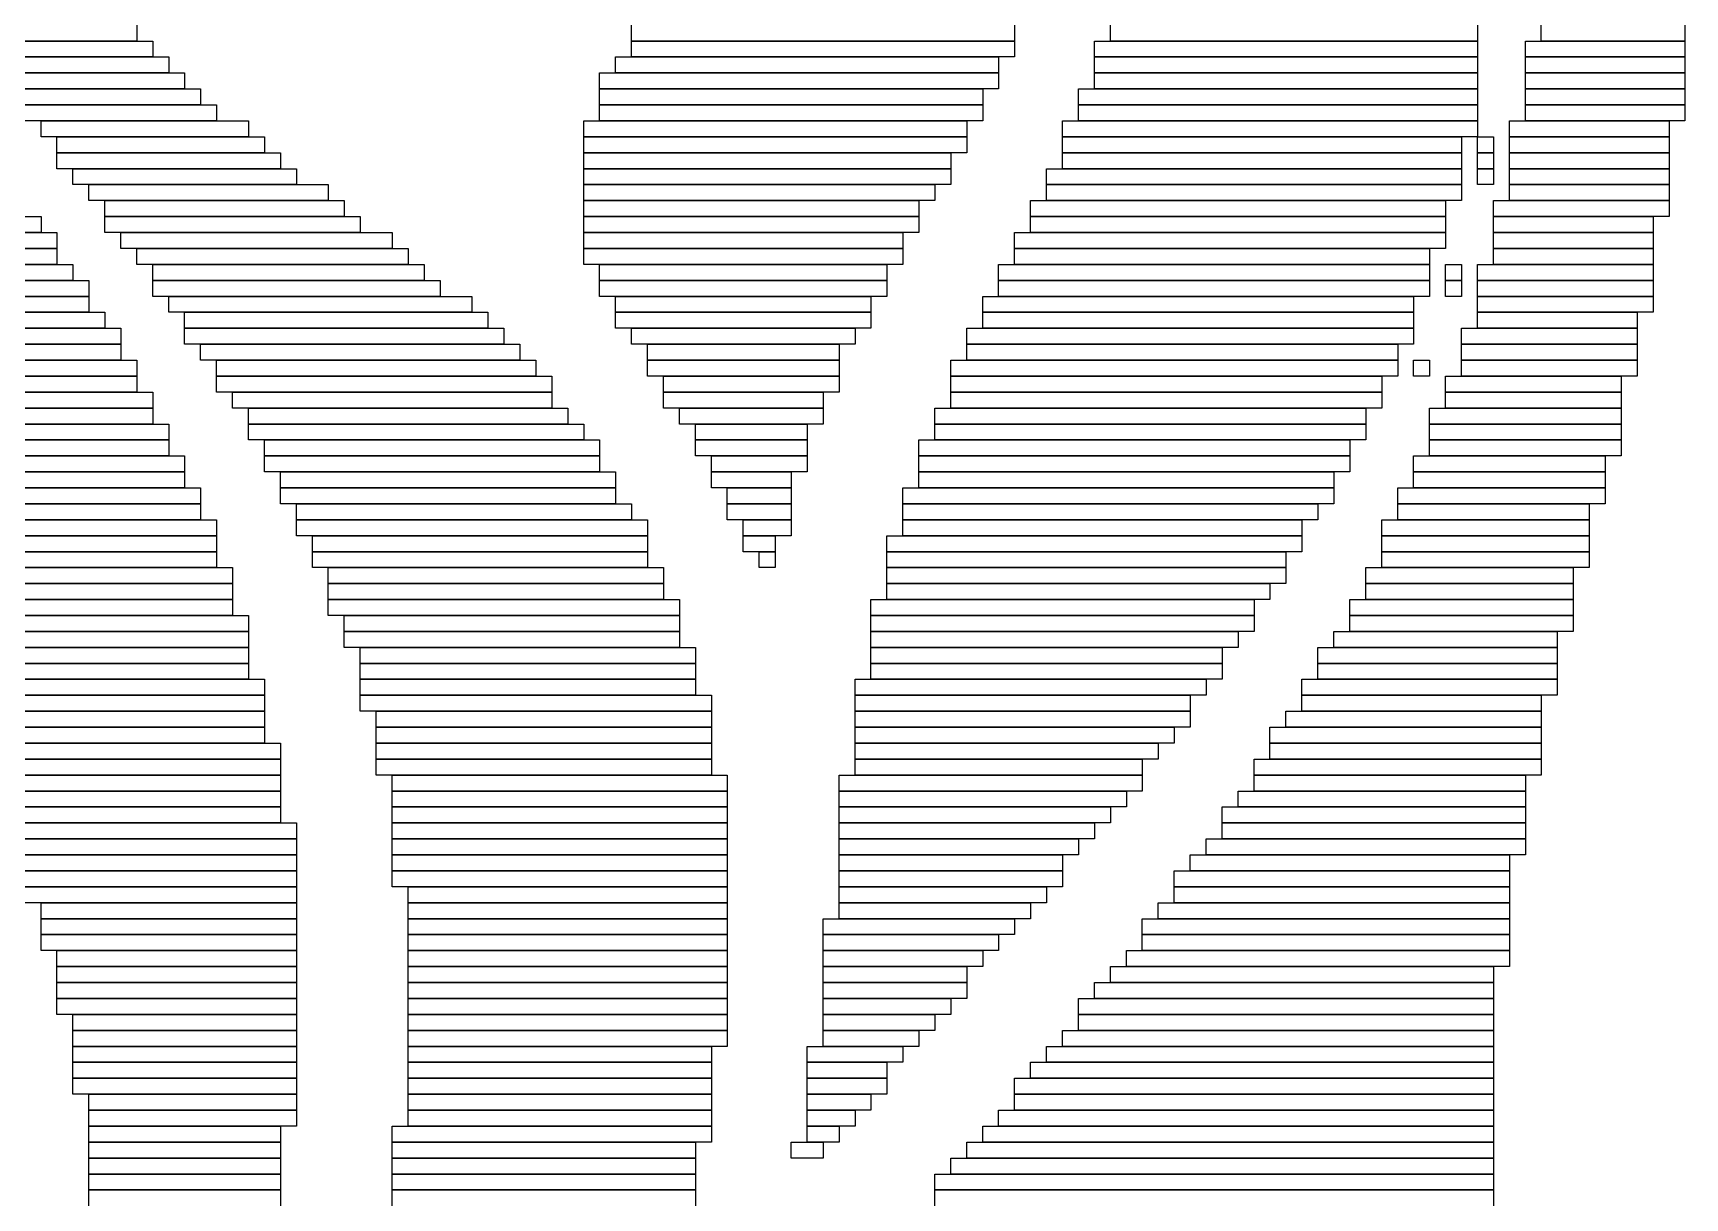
# Model space of a CAD drawing. Extents: x 48 to 975, y 50 to 982.
# Drawn here: x 490.5 to 594, y 362.5 to 435.5 of the extents above; entities that cross this region are included whole.
import ezdxf

# ---------------------------------------------------------------- set-up
doc = ezdxf.new("R2010")
doc.units = 0

msp = doc.modelspace()

# ---------------------------------------------------------------- linework, layer by layer
for p, q in [((497, 436), (497, 435)), ((528, 435), (528, 436)), ((552, 436), (552, 435)), ((558, 435), (558, 436)), ((581, 436), (581, 435)), ((585, 435), (585, 436)), ((594, 436), (594, 435)), ((497, 435), (486, 435)), ((487, 435), (498, 435)), ((498, 435), (498, 434)), ((552, 435), (528, 435)), ((528, 435), (552, 435)), ((528, 434), (528, 435)), ((552, 435), (552, 434)), ((557, 435), (581, 435)), ((557, 434), (557, 435)), ((581, 435), (558, 435)), ((581, 435), (581, 434)), ((584, 435), (594, 435)), ((584, 434), (584, 435)), ((594, 435), (585, 435)), ((594, 435), (594, 434)), ((498, 434), (487, 434)), ((487, 434), (499, 434)), ((499, 434), (499, 433)), ((527, 434), (551, 434)), ((527, 433), (527, 434)), ((552, 434), (528, 434)), ((551, 434), (551, 433)), ((581, 434), (557, 434)), ((557, 434), (581, 434)), ((557, 433), (557, 434)), ((581, 434), (581, 433)), ((594, 434), (584, 434)), ((584, 434), (594, 434)), ((584, 433), (584, 434)), ((594, 434), (594, 433)), ((499, 433), (487, 433)), ((488, 433), (500, 433)), ((500, 433), (500, 432)), ((526, 433), (551, 433)), ((526, 432), (526, 433)), ((551, 433), (527, 433)), ((551, 433), (551, 432)), ((581, 433), (557, 433)), ((557, 433), (581, 433)), ((557, 432), (557, 433)), ((581, 433), (581, 432)), ((594, 433), (584, 433)), ((584, 433), (594, 433)), ((584, 432), (584, 433)), ((594, 433), (594, 432)), ((500, 432), (488, 432)), ((489, 432), (501, 432)), ((501, 432), (501, 431)), ((551, 432), (526, 432)), ((526, 432), (550, 432)), ((526, 431), (526, 432)), ((550, 432), (550, 431)), ((556, 432), (581, 432)), ((556, 431), (556, 432)), ((581, 432), (557, 432)), ((581, 432), (581, 431)), ((594, 432), (584, 432)), ((584, 432), (594, 432)), ((584, 431), (584, 432)), ((594, 432), (594, 431)), ((501, 431), (489, 431)), ((490, 431), (502, 431)), ((502, 431), (502, 430)), ((550, 431), (526, 431)), ((526, 431), (550, 431)), ((526, 430), (526, 431)), ((550, 431), (550, 430)), ((581, 431), (556, 431)), ((556, 431), (581, 431)), ((556, 430), (556, 431)), ((581, 431), (581, 430)), ((594, 431), (584, 431)), ((584, 431), (594, 431)), ((584, 430), (584, 431)), ((594, 431), (594, 430)), ((502, 430), (490, 430)), ((491, 430), (504, 430)), ((491, 429), (491, 430)), ((504, 430), (504, 429)), ((525, 430), (549, 430)), ((525, 429), (525, 430)), ((550, 430), (526, 430)), ((549, 430), (549, 429)), ((555, 430), (581, 430)), ((555, 429), (555, 430)), ((581, 430), (556, 430)), ((581, 430), (581, 429)), ((583, 430), (593, 430)), ((583, 429), (583, 430)), ((594, 430), (584, 430)), ((593, 430), (593, 429)), ((504, 429), (491, 429)), ((492, 429), (505, 429)), ((492, 428), (492, 429)), ((505, 429), (505, 428)), ((549, 429), (525, 429)), ((525, 429), (549, 429)), ((525, 428), (525, 429)), ((549, 429), (549, 428)), ((581, 429), (555, 429)), ((555, 429), (580, 429)), ((555, 428), (555, 429)), ((580, 429), (580, 428)), ((581, 429), (582, 429)), ((581, 428), (581, 429)), ((582, 429), (582, 428)), ((593, 429), (583, 429)), ((583, 429), (593, 429)), ((583, 428), (583, 429)), ((593, 429), (593, 428)), ((505, 428), (492, 428)), ((492, 428), (506, 428)), ((492, 427), (492, 428)), ((506, 428), (506, 427)), ((549, 428), (525, 428)), ((525, 428), (548, 428)), ((525, 427), (525, 428)), ((548, 428), (548, 427)), ((580, 428), (555, 428)), ((555, 428), (580, 428)), ((555, 427), (555, 428)), ((580, 428), (580, 427)), ((582, 428), (581, 428)), ((581, 428), (582, 428)), ((581, 427), (581, 428)), ((582, 428), (582, 427)), ((593, 428), (583, 428)), ((583, 428), (593, 428)), ((583, 427), (583, 428)), ((593, 428), (593, 427)), ((506, 427), (492, 427)), ((493, 427), (507, 427)), ((493, 426), (493, 427)), ((507, 427), (507, 426)), ((548, 427), (525, 427)), ((525, 427), (548, 427)), ((525, 426), (525, 427)), ((548, 427), (548, 426)), ((554, 427), (580, 427)), ((554, 426), (554, 427)), ((580, 427), (555, 427)), ((580, 427), (580, 426)), ((582, 427), (581, 427)), ((581, 427), (582, 427)), ((581, 426), (581, 427)), ((582, 427), (582, 426)), ((593, 427), (583, 427)), ((583, 427), (593, 427)), ((583, 426), (583, 427)), ((593, 427), (593, 426)), ((507, 426), (493, 426)), ((494, 426), (509, 426)), ((494, 425), (494, 426)), ((509, 426), (509, 425)), ((548, 426), (525, 426)), ((525, 426), (547, 426)), ((525, 425), (525, 426)), ((547, 426), (547, 425)), ((580, 426), (554, 426)), ((554, 426), (580, 426)), ((554, 425), (554, 426)), ((580, 426), (580, 425)), ((582, 426), (581, 426)), ((593, 426), (583, 426)), ((583, 426), (593, 426)), ((583, 425), (583, 426)), ((593, 426), (593, 425)), ((509, 425), (494, 425)), ((495, 425), (510, 425)), ((495, 424), (495, 425)), ((510, 425), (510, 424)), ((547, 425), (525, 425)), ((525, 425), (546, 425)), ((525, 424), (525, 425)), ((546, 425), (546, 424)), ((553, 425), (579, 425)), ((553, 424), (553, 425)), ((580, 425), (554, 425)), ((579, 425), (579, 424)), ((582, 425), (593, 425)), ((582, 424), (582, 425)), ((593, 425), (583, 425)), ((593, 425), (593, 424)), ((461, 424), (491, 424)), ((491, 424), (491, 423)), ((510, 424), (495, 424)), ((495, 424), (511, 424)), ((495, 423), (495, 424)), ((511, 424), (511, 423)), ((546, 424), (525, 424)), ((525, 424), (546, 424)), ((525, 423), (525, 424)), ((546, 424), (546, 423)), ((579, 424), (553, 424)), ((553, 424), (579, 424)), ((553, 423), (553, 424)), ((579, 424), (579, 423)), ((593, 424), (582, 424)), ((582, 424), (592, 424)), ((582, 423), (582, 424)), ((592, 424), (592, 423)), ((491, 423), (461, 423)), ((462, 423), (492, 423)), ((492, 423), (492, 422)), ((511, 423), (495, 423)), ((496, 423), (513, 423)), ((496, 422), (496, 423)), ((513, 423), (513, 422)), ((546, 423), (525, 423)), ((525, 423), (545, 423)), ((525, 422), (525, 423)), ((545, 423), (545, 422)), ((552, 423), (579, 423)), ((552, 422), (552, 423)), ((579, 423), (553, 423)), ((579, 423), (579, 422)), ((592, 423), (582, 423)), ((582, 423), (592, 423)), ((582, 422), (582, 423)), ((592, 423), (592, 422)), ((492, 422), (462, 422)), ((462, 422), (492, 422)), ((492, 422), (492, 421)), ((513, 422), (496, 422)), ((497, 422), (514, 422)), ((497, 421), (497, 422)), ((514, 422), (514, 421)), ((545, 422), (525, 422)), ((525, 422), (545, 422)), ((525, 421), (525, 422)), ((545, 422), (545, 421)), ((579, 422), (552, 422)), ((552, 422), (578, 422)), ((552, 421), (552, 422)), ((578, 422), (578, 421)), ((592, 422), (582, 422)), ((582, 422), (592, 422)), ((582, 421), (582, 422)), ((592, 422), (592, 421)), ((492, 421), (462, 421)), ((463, 421), (493, 421)), ((493, 421), (493, 420)), ((514, 421), (497, 421)), ((498, 421), (515, 421)), ((498, 420), (498, 421)), ((515, 421), (515, 420)), ((545, 421), (525, 421)), ((526, 421), (544, 421)), ((526, 420), (526, 421)), ((544, 421), (544, 420)), ((551, 421), (578, 421)), ((551, 420), (551, 421)), ((578, 421), (552, 421)), ((578, 421), (578, 420)), ((579, 421), (580, 421)), ((579, 420), (579, 421)), ((580, 421), (580, 420)), ((581, 421), (592, 421)), ((581, 420), (581, 421)), ((592, 421), (582, 421)), ((592, 421), (592, 420)), ((493, 420), (463, 420)), ((463, 420), (494, 420)), ((494, 420), (494, 419)), ((515, 420), (498, 420)), ((498, 420), (516, 420)), ((498, 419), (498, 420)), ((516, 420), (516, 419)), ((544, 420), (526, 420)), ((526, 420), (544, 420)), ((526, 419), (526, 420)), ((544, 420), (544, 419)), ((578, 420), (551, 420)), ((551, 420), (578, 420)), ((551, 419), (551, 420)), ((578, 420), (578, 419)), ((580, 420), (579, 420)), ((579, 420), (580, 420)), ((579, 419), (579, 420)), ((580, 420), (580, 419)), ((592, 420), (581, 420)), ((581, 420), (592, 420)), ((581, 419), (581, 420)), ((592, 420), (592, 419)), ((494, 419), (463, 419)), ((464, 419), (494, 419)), ((494, 419), (494, 418)), ((516, 419), (498, 419)), ((499, 419), (518, 419)), ((499, 418), (499, 419)), ((518, 419), (518, 418)), ((544, 419), (526, 419)), ((527, 419), (543, 419)), ((527, 418), (527, 419)), ((543, 419), (543, 418)), ((550, 419), (577, 419)), ((550, 418), (550, 419)), ((578, 419), (551, 419)), ((577, 419), (577, 418)), ((580, 419), (579, 419)), ((592, 419), (581, 419)), ((581, 419), (592, 419)), ((581, 418), (581, 419)), ((592, 419), (592, 418)), ((494, 418), (464, 418)), ((465, 418), (495, 418)), ((495, 418), (495, 417)), ((518, 418), (499, 418)), ((500, 418), (519, 418)), ((500, 417), (500, 418)), ((519, 418), (519, 417)), ((543, 418), (527, 418)), ((527, 418), (543, 418)), ((527, 417), (527, 418)), ((543, 418), (543, 417)), ((577, 418), (550, 418)), ((550, 418), (577, 418)), ((550, 417), (550, 418)), ((577, 418), (577, 417)), ((592, 418), (581, 418)), ((581, 418), (591, 418)), ((581, 417), (581, 418)), ((591, 418), (591, 417)), ((495, 417), (465, 417)), ((466, 417), (496, 417)), ((496, 417), (496, 416)), ((519, 417), (500, 417)), ((500, 417), (520, 417)), ((500, 416), (500, 417)), ((520, 417), (520, 416)), ((543, 417), (527, 417)), ((528, 417), (542, 417)), ((528, 416), (528, 417)), ((542, 417), (542, 416)), ((549, 417), (577, 417)), ((549, 416), (549, 417)), ((577, 417), (550, 417)), ((577, 417), (577, 416)), ((580, 417), (591, 417)), ((580, 416), (580, 417)), ((591, 417), (581, 417)), ((591, 417), (591, 416)), ((496, 416), (466, 416)), ((466, 416), (496, 416)), ((496, 416), (496, 415)), ((520, 416), (500, 416)), ((501, 416), (521, 416)), ((501, 415), (501, 416)), ((521, 416), (521, 415)), ((542, 416), (528, 416)), ((529, 416), (541, 416)), ((529, 415), (529, 416)), ((541, 416), (541, 415)), ((577, 416), (549, 416)), ((549, 416), (576, 416)), ((549, 415), (549, 416)), ((576, 416), (576, 415)), ((591, 416), (580, 416)), ((580, 416), (591, 416)), ((580, 415), (580, 416)), ((591, 416), (591, 415)), ((496, 415), (466, 415)), ((467, 415), (497, 415)), ((497, 414), (467, 414)), ((468, 414), (497, 414)), ((497, 415), (497, 414)), ((497, 414), (497, 413)), ((521, 415), (501, 415)), ((502, 415), (522, 415)), ((502, 414), (502, 415)), ((522, 414), (502, 414)), ((502, 414), (523, 414)), ((502, 413), (502, 414)), ((522, 415), (522, 414)), ((523, 414), (523, 413)), ((541, 415), (529, 415)), ((529, 415), (541, 415)), ((529, 414), (529, 415)), ((541, 414), (529, 414)), ((530, 414), (541, 414)), ((530, 413), (530, 414)), ((541, 415), (541, 414)), ((541, 414), (541, 413)), ((548, 415), (576, 415)), ((548, 414), (548, 415)), ((576, 414), (548, 414)), ((548, 414), (575, 414)), ((548, 413), (548, 414)), ((576, 415), (549, 415)), ((575, 414), (575, 413)), ((576, 415), (576, 414)), ((577, 415), (578, 415)), ((577, 414), (577, 415)), ((578, 414), (577, 414)), ((578, 415), (578, 414)), ((579, 414), (590, 414)), ((579, 413), (579, 414)), ((591, 415), (580, 415)), ((580, 415), (591, 415)), ((580, 414), (580, 415)), ((591, 414), (580, 414)), ((590, 414), (590, 413)), ((591, 415), (591, 414)), ((497, 413), (468, 413)), ((468, 413), (498, 413)), ((498, 413), (498, 412)), ((523, 413), (502, 413)), ((503, 413), (523, 413)), ((503, 412), (503, 413)), ((523, 413), (523, 412)), ((541, 413), (530, 413)), ((530, 413), (540, 413)), ((530, 412), (530, 413)), ((540, 413), (540, 412)), ((575, 413), (548, 413)), ((548, 413), (575, 413)), ((548, 412), (548, 413)), ((575, 413), (575, 412)), ((590, 413), (579, 413)), ((579, 413), (590, 413)), ((579, 412), (579, 413)), ((590, 413), (590, 412)), ((498, 412), (468, 412)), ((469, 412), (498, 412)), ((498, 412), (498, 411)), ((523, 412), (503, 412)), ((504, 412), (524, 412)), ((504, 411), (504, 412)), ((524, 412), (524, 411)), ((540, 412), (530, 412)), ((531, 412), (540, 412)), ((531, 411), (531, 412)), ((540, 412), (540, 411)), ((547, 412), (574, 412)), ((547, 411), (547, 412)), ((575, 412), (548, 412)), ((574, 412), (574, 411)), ((578, 412), (590, 412)), ((578, 411), (578, 412)), ((590, 412), (579, 412)), ((590, 412), (590, 411)), ((498, 411), (469, 411)), ((470, 411), (499, 411)), ((499, 411), (499, 410)), ((524, 411), (504, 411)), ((504, 411), (525, 411)), ((504, 410), (504, 411)), ((525, 411), (525, 410)), ((540, 411), (531, 411)), ((532, 411), (539, 411)), ((532, 410), (532, 411)), ((539, 411), (539, 410)), ((574, 411), (547, 411)), ((547, 411), (574, 411)), ((547, 410), (547, 411)), ((574, 411), (574, 410)), ((590, 411), (578, 411)), ((578, 411), (590, 411)), ((578, 410), (578, 411)), ((590, 411), (590, 410)), ((499, 410), (470, 410)), ((471, 410), (499, 410)), ((499, 410), (499, 409)), ((525, 410), (504, 410)), ((505, 410), (526, 410)), ((505, 409), (505, 410)), ((526, 410), (526, 409)), ((539, 410), (532, 410)), ((532, 410), (539, 410)), ((532, 409), (532, 410)), ((539, 410), (539, 409)), ((546, 410), (573, 410)), ((546, 409), (546, 410)), ((574, 410), (547, 410)), ((573, 410), (573, 409)), ((590, 410), (578, 410)), ((578, 410), (590, 410)), ((578, 409), (578, 410)), ((590, 410), (590, 409)), ((499, 409), (471, 409)), ((471, 409), (500, 409)), ((500, 409), (500, 408)), ((526, 409), (505, 409)), ((505, 409), (526, 409)), ((505, 408), (505, 409)), ((526, 409), (526, 408)), ((539, 409), (532, 409)), ((533, 409), (539, 409)), ((533, 408), (533, 409)), ((539, 409), (539, 408)), ((573, 409), (546, 409)), ((546, 409), (573, 409)), ((546, 408), (546, 409)), ((573, 409), (573, 408)), ((577, 409), (589, 409)), ((577, 408), (577, 409)), ((590, 409), (578, 409)), ((589, 409), (589, 408)), ((500, 408), (471, 408)), ((472, 408), (500, 408)), ((500, 408), (500, 407)), ((526, 408), (505, 408)), ((506, 408), (527, 408)), ((506, 407), (506, 408)), ((527, 408), (527, 407)), ((539, 408), (533, 408)), ((533, 408), (538, 408)), ((533, 407), (533, 408)), ((538, 408), (538, 407)), ((573, 408), (546, 408)), ((546, 408), (572, 408)), ((546, 407), (546, 408)), ((572, 408), (572, 407)), ((589, 408), (577, 408)), ((577, 408), (589, 408)), ((577, 407), (577, 408)), ((589, 408), (589, 407)), ((500, 407), (472, 407)), ((473, 407), (501, 407)), ((501, 407), (501, 406)), ((527, 407), (506, 407)), ((506, 407), (527, 407)), ((506, 406), (506, 407)), ((527, 407), (527, 406)), ((538, 407), (533, 407)), ((534, 407), (538, 407)), ((534, 406), (534, 407)), ((538, 407), (538, 406)), ((545, 407), (572, 407)), ((545, 406), (545, 407)), ((572, 407), (546, 407)), ((572, 407), (572, 406)), ((576, 407), (589, 407)), ((576, 406), (576, 407)), ((589, 407), (577, 407)), ((589, 407), (589, 406)), ((501, 406), (473, 406)), ((474, 406), (501, 406)), ((501, 406), (501, 405)), ((527, 406), (506, 406)), ((507, 406), (528, 406)), ((507, 405), (507, 406)), ((528, 406), (528, 405)), ((538, 406), (534, 406)), ((534, 406), (538, 406)), ((534, 405), (534, 406)), ((538, 406), (538, 405)), ((572, 406), (545, 406)), ((545, 406), (571, 406)), ((545, 405), (545, 406)), ((571, 406), (571, 405)), ((589, 406), (576, 406)), ((576, 406), (588, 406)), ((576, 405), (576, 406)), ((588, 406), (588, 405)), ((501, 405), (474, 405)), ((475, 405), (502, 405)), ((502, 405), (502, 404)), ((528, 405), (507, 405)), ((507, 405), (529, 405)), ((507, 404), (507, 405)), ((529, 405), (529, 404)), ((538, 405), (534, 405)), ((535, 405), (538, 405)), ((535, 404), (535, 405)), ((538, 405), (538, 404)), ((571, 405), (545, 405)), ((545, 405), (570, 405)), ((545, 404), (545, 405)), ((570, 405), (570, 404)), ((575, 405), (588, 405)), ((575, 404), (575, 405)), ((588, 405), (576, 405)), ((588, 405), (588, 404)), ((502, 404), (475, 404)), ((475, 404), (502, 404)), ((502, 404), (502, 403)), ((529, 404), (507, 404)), ((508, 404), (529, 404)), ((508, 403), (508, 404)), ((529, 404), (529, 403)), ((538, 404), (535, 404)), ((535, 404), (537, 404)), ((535, 403), (535, 404)), ((537, 404), (537, 403)), ((544, 404), (570, 404)), ((544, 403), (544, 404)), ((570, 404), (545, 404)), ((570, 404), (570, 403)), ((588, 404), (575, 404)), ((575, 404), (588, 404)), ((575, 403), (575, 404)), ((588, 404), (588, 403)), ((502, 403), (475, 403)), ((476, 403), (502, 403)), ((502, 403), (502, 402)), ((529, 403), (508, 403)), ((508, 403), (529, 403)), ((508, 402), (508, 403)), ((529, 403), (529, 402)), ((537, 403), (535, 403)), ((536, 403), (537, 403)), ((536, 402), (536, 403)), ((537, 403), (537, 402)), ((570, 403), (544, 403)), ((544, 403), (569, 403)), ((544, 402), (544, 403)), ((569, 403), (569, 402)), ((588, 403), (575, 403)), ((575, 403), (588, 403)), ((575, 402), (575, 403)), ((588, 403), (588, 402)), ((502, 402), (476, 402)), ((477, 402), (503, 402)), ((503, 402), (503, 401)), ((529, 402), (508, 402)), ((509, 402), (530, 402)), ((509, 401), (509, 402)), ((530, 402), (530, 401)), ((537, 402), (536, 402)), ((569, 402), (544, 402)), ((544, 402), (569, 402)), ((544, 401), (544, 402)), ((569, 402), (569, 401)), ((574, 402), (587, 402)), ((574, 401), (574, 402)), ((588, 402), (575, 402)), ((587, 402), (587, 401)), ((503, 401), (477, 401)), ((478, 401), (503, 401)), ((503, 401), (503, 400)), ((530, 401), (509, 401)), ((509, 401), (530, 401)), ((509, 400), (509, 401)), ((530, 401), (530, 400)), ((569, 401), (544, 401)), ((544, 401), (568, 401)), ((544, 400), (544, 401)), ((568, 401), (568, 400)), ((587, 401), (574, 401)), ((574, 401), (587, 401)), ((574, 400), (574, 401)), ((587, 401), (587, 400)), ((503, 400), (478, 400)), ((479, 400), (503, 400)), ((503, 400), (503, 399)), ((530, 400), (509, 400)), ((509, 400), (531, 400)), ((509, 399), (509, 400)), ((531, 400), (531, 399)), ((543, 400), (567, 400)), ((543, 399), (543, 400)), ((568, 400), (544, 400)), ((567, 400), (567, 399)), ((573, 400), (587, 400)), ((573, 399), (573, 400)), ((587, 400), (574, 400)), ((587, 400), (587, 399)), ((503, 399), (479, 399)), ((479, 399), (504, 399)), ((504, 399), (504, 398)), ((531, 399), (509, 399)), ((510, 399), (531, 399)), ((510, 398), (510, 399)), ((531, 399), (531, 398)), ((567, 399), (543, 399)), ((543, 399), (567, 399)), ((543, 398), (543, 399)), ((567, 399), (567, 398)), ((587, 399), (573, 399)), ((573, 399), (587, 399)), ((573, 398), (573, 399)), ((587, 399), (587, 398)), ((504, 398), (479, 398)), ((480, 398), (504, 398)), ((504, 398), (504, 397)), ((531, 398), (510, 398)), ((510, 398), (531, 398)), ((510, 397), (510, 398)), ((531, 398), (531, 397)), ((567, 398), (543, 398)), ((543, 398), (566, 398)), ((543, 397), (543, 398)), ((566, 398), (566, 397)), ((572, 398), (586, 398)), ((572, 397), (572, 398)), ((587, 398), (573, 398)), ((586, 398), (586, 397)), ((504, 397), (480, 397)), ((481, 397), (504, 397)), ((504, 397), (504, 396)), ((531, 397), (510, 397)), ((511, 397), (532, 397)), ((511, 396), (511, 397)), ((532, 397), (532, 396)), ((566, 397), (543, 397)), ((543, 397), (565, 397)), ((543, 396), (543, 397)), ((565, 397), (565, 396)), ((571, 397), (586, 397)), ((571, 396), (571, 397)), ((586, 397), (572, 397)), ((586, 397), (586, 396)), ((504, 396), (481, 396)), ((482, 396), (504, 396)), ((504, 396), (504, 395)), ((532, 396), (511, 396)), ((511, 396), (532, 396)), ((511, 395), (511, 396)), ((532, 396), (532, 395)), ((565, 396), (543, 396)), ((543, 396), (565, 396)), ((543, 395), (543, 396)), ((565, 396), (565, 395)), ((586, 396), (571, 396)), ((571, 396), (586, 396)), ((571, 395), (571, 396)), ((586, 396), (586, 395)), ((504, 395), (482, 395)), ((482, 395), (505, 395)), ((505, 395), (505, 394)), ((532, 395), (511, 395)), ((511, 395), (532, 395)), ((511, 394), (511, 395)), ((532, 395), (532, 394)), ((542, 395), (564, 395)), ((542, 394), (542, 395)), ((565, 395), (543, 395)), ((564, 395), (564, 394)), ((570, 395), (586, 395)), ((570, 394), (570, 395)), ((586, 395), (571, 395)), ((586, 395), (586, 394)), ((505, 394), (482, 394)), ((483, 394), (505, 394)), ((505, 394), (505, 393)), ((532, 394), (511, 394)), ((511, 394), (533, 394)), ((511, 393), (511, 394)), ((533, 394), (533, 393)), ((564, 394), (542, 394)), ((542, 394), (563, 394)), ((542, 393), (542, 394)), ((563, 394), (563, 393)), ((586, 394), (570, 394)), ((570, 394), (585, 394)), ((570, 393), (570, 394)), ((585, 394), (585, 393)), ((505, 393), (483, 393)), ((484, 393), (505, 393)), ((505, 393), (505, 392)), ((533, 393), (511, 393)), ((512, 393), (533, 393)), ((512, 392), (512, 393)), ((533, 393), (533, 392)), ((563, 393), (542, 393)), ((542, 393), (563, 393)), ((542, 392), (542, 393)), ((563, 393), (563, 392)), ((569, 393), (585, 393)), ((569, 392), (569, 393)), ((585, 393), (570, 393)), ((585, 393), (585, 392)), ((505, 392), (484, 392)), ((485, 392), (505, 392)), ((505, 392), (505, 391)), ((533, 392), (512, 392)), ((512, 392), (533, 392)), ((512, 391), (512, 392)), ((533, 392), (533, 391)), ((563, 392), (542, 392)), ((542, 392), (562, 392)), ((542, 391), (542, 392)), ((562, 392), (562, 391)), ((568, 392), (585, 392)), ((568, 391), (568, 392)), ((585, 392), (569, 392)), ((585, 392), (585, 391)), ((505, 391), (485, 391)), ((485, 391), (506, 391)), ((506, 391), (506, 390)), ((533, 391), (512, 391)), ((512, 391), (533, 391)), ((512, 390), (512, 391)), ((533, 391), (533, 390)), ((562, 391), (542, 391)), ((542, 391), (561, 391)), ((542, 390), (542, 391)), ((561, 391), (561, 390)), ((585, 391), (568, 391)), ((568, 391), (585, 391)), ((568, 390), (568, 391)), ((585, 391), (585, 390)), ((506, 390), (485, 390)), ((486, 390), (506, 390)), ((506, 390), (506, 389)), ((533, 390), (512, 390)), ((512, 390), (533, 390)), ((512, 389), (512, 390)), ((533, 390), (533, 389)), ((561, 390), (542, 390)), ((542, 390), (560, 390)), ((542, 389), (542, 390)), ((560, 390), (560, 389)), ((567, 390), (585, 390)), ((567, 389), (567, 390)), ((585, 390), (568, 390)), ((585, 390), (585, 389)), ((506, 389), (486, 389)), ((486, 389), (506, 389)), ((506, 389), (506, 388)), ((533, 389), (512, 389)), ((513, 389), (534, 389)), ((513, 388), (513, 389)), ((534, 389), (534, 388)), ((541, 389), (560, 389)), ((541, 388), (541, 389)), ((560, 389), (542, 389)), ((560, 389), (560, 388)), ((585, 389), (567, 389)), ((567, 389), (584, 389)), ((567, 388), (567, 389)), ((584, 389), (584, 388)), ((506, 388), (486, 388)), ((487, 388), (506, 388)), ((506, 388), (506, 387)), ((534, 388), (513, 388)), ((513, 388), (534, 388)), ((513, 387), (513, 388)), ((534, 388), (534, 387)), ((560, 388), (541, 388)), ((541, 388), (559, 388)), ((541, 387), (541, 388)), ((559, 388), (559, 387)), ((566, 388), (584, 388)), ((566, 387), (566, 388)), ((584, 388), (567, 388)), ((584, 388), (584, 387)), ((506, 387), (487, 387)), ((488, 387), (506, 387)), ((506, 387), (506, 386)), ((534, 387), (513, 387)), ((513, 387), (534, 387)), ((513, 386), (513, 387)), ((534, 387), (534, 386)), ((559, 387), (541, 387)), ((541, 387), (558, 387)), ((541, 386), (541, 387)), ((558, 387), (558, 386)), ((565, 387), (584, 387)), ((565, 386), (565, 387)), ((584, 387), (566, 387)), ((584, 387), (584, 386)), ((506, 386), (488, 386)), ((488, 386), (507, 386)), ((507, 386), (507, 385)), ((534, 386), (513, 386)), ((513, 386), (534, 386)), ((513, 385), (513, 386)), ((534, 386), (534, 385)), ((558, 386), (541, 386)), ((541, 386), (557, 386)), ((541, 385), (541, 386)), ((557, 386), (557, 385)), ((584, 386), (565, 386)), ((565, 386), (584, 386)), ((565, 385), (565, 386)), ((584, 386), (584, 385)), ((507, 385), (488, 385)), ((489, 385), (507, 385)), ((507, 384), (489, 384)), ((489, 384), (507, 384)), ((507, 385), (507, 384)), ((507, 384), (507, 383)), ((534, 385), (513, 385)), ((513, 385), (534, 385)), ((513, 384), (513, 385)), ((534, 384), (513, 384)), ((513, 384), (534, 384)), ((513, 383), (513, 384)), ((534, 385), (534, 384)), ((534, 384), (534, 383)), ((557, 385), (541, 385)), ((541, 385), (556, 385)), ((541, 384), (541, 385)), ((556, 384), (541, 384)), ((541, 384), (555, 384)), ((541, 383), (541, 384)), ((555, 384), (555, 383)), ((556, 385), (556, 384)), ((563, 384), (583, 384)), ((563, 383), (563, 384)), ((564, 385), (584, 385)), ((564, 384), (564, 385)), ((584, 384), (564, 384)), ((584, 385), (565, 385)), ((583, 384), (583, 383)), ((584, 385), (584, 384)), ((507, 383), (489, 383)), ((490, 383), (507, 383)), ((507, 383), (507, 382)), ((534, 383), (513, 383)), ((513, 383), (534, 383)), ((513, 382), (513, 383)), ((534, 383), (534, 382)), ((555, 383), (541, 383)), ((541, 383), (555, 383)), ((541, 382), (541, 383)), ((555, 383), (555, 382)), ((562, 383), (583, 383)), ((562, 382), (562, 383)), ((583, 383), (563, 383)), ((583, 383), (583, 382)), ((507, 382), (490, 382)), ((490, 382), (507, 382)), ((507, 382), (507, 381)), ((534, 382), (513, 382)), ((514, 382), (534, 382)), ((514, 381), (514, 382)), ((534, 382), (534, 381)), ((555, 382), (541, 382)), ((541, 382), (554, 382)), ((541, 381), (541, 382)), ((554, 382), (554, 381)), ((583, 382), (562, 382)), ((562, 382), (583, 382)), ((562, 381), (562, 382)), ((583, 382), (583, 381)), ((507, 381), (490, 381)), ((491, 381), (507, 381)), ((491, 380), (491, 381)), ((507, 381), (507, 380)), ((534, 381), (514, 381)), ((514, 381), (534, 381)), ((514, 380), (514, 381)), ((534, 381), (534, 380)), ((554, 381), (541, 381)), ((541, 381), (553, 381)), ((541, 380), (541, 381)), ((553, 381), (553, 380)), ((561, 381), (583, 381)), ((561, 380), (561, 381)), ((583, 381), (562, 381)), ((583, 381), (583, 380)), ((507, 380), (491, 380)), ((491, 380), (507, 380)), ((491, 379), (491, 380)), ((507, 380), (507, 379)), ((534, 380), (514, 380)), ((514, 380), (534, 380)), ((514, 379), (514, 380)), ((534, 380), (534, 379)), ((540, 380), (552, 380)), ((540, 379), (540, 380)), ((553, 380), (541, 380)), ((552, 380), (552, 379)), ((560, 380), (583, 380)), ((560, 379), (560, 380)), ((583, 380), (561, 380)), ((583, 380), (583, 379)), ((507, 379), (491, 379)), ((491, 379), (507, 379)), ((491, 378), (491, 379)), ((507, 379), (507, 378)), ((534, 379), (514, 379)), ((514, 379), (534, 379)), ((514, 378), (514, 379)), ((534, 379), (534, 378)), ((552, 379), (540, 379)), ((540, 379), (551, 379)), ((540, 378), (540, 379)), ((551, 379), (551, 378)), ((583, 379), (560, 379)), ((560, 379), (583, 379)), ((560, 378), (560, 379)), ((583, 379), (583, 378)), ((507, 378), (491, 378)), ((492, 378), (507, 378)), ((492, 377), (492, 378)), ((507, 378), (507, 377)), ((534, 378), (514, 378)), ((514, 378), (534, 378)), ((514, 377), (514, 378)), ((534, 378), (534, 377)), ((551, 378), (540, 378)), ((540, 378), (550, 378)), ((540, 377), (540, 378)), ((550, 378), (550, 377)), ((559, 378), (583, 378)), ((559, 377), (559, 378)), ((583, 378), (560, 378)), ((583, 378), (583, 377)), ((507, 377), (492, 377)), ((492, 377), (507, 377)), ((492, 376), (492, 377)), ((507, 377), (507, 376)), ((534, 377), (514, 377)), ((514, 377), (534, 377)), ((514, 376), (514, 377)), ((534, 377), (534, 376)), ((550, 377), (540, 377)), ((540, 377), (549, 377)), ((540, 376), (540, 377)), ((549, 377), (549, 376)), ((558, 377), (582, 377)), ((558, 376), (558, 377)), ((583, 377), (559, 377)), ((582, 377), (582, 376)), ((507, 376), (492, 376)), ((492, 376), (507, 376)), ((492, 375), (492, 376)), ((507, 376), (507, 375)), ((534, 376), (514, 376)), ((514, 376), (534, 376)), ((514, 375), (514, 376)), ((534, 376), (534, 375)), ((549, 376), (540, 376)), ((540, 376), (549, 376)), ((540, 375), (540, 376)), ((549, 376), (549, 375)), ((557, 376), (582, 376)), ((557, 375), (557, 376)), ((582, 376), (558, 376)), ((582, 376), (582, 375)), ((507, 375), (492, 375)), ((492, 375), (507, 375)), ((492, 374), (492, 375)), ((507, 375), (507, 374)), ((534, 375), (514, 375)), ((514, 375), (534, 375)), ((514, 374), (514, 375)), ((534, 375), (534, 374)), ((549, 375), (540, 375)), ((540, 375), (548, 375)), ((540, 374), (540, 375)), ((548, 375), (548, 374)), ((556, 375), (582, 375)), ((556, 374), (556, 375)), ((582, 375), (557, 375)), ((582, 375), (582, 374)), ((507, 374), (492, 374)), ((493, 374), (507, 374)), ((493, 373), (493, 374)), ((507, 374), (507, 373)), ((534, 374), (514, 374)), ((514, 374), (534, 374)), ((514, 373), (514, 374)), ((534, 374), (534, 373)), ((548, 374), (540, 374)), ((540, 374), (547, 374)), ((540, 373), (540, 374)), ((547, 374), (547, 373)), ((582, 374), (556, 374)), ((556, 374), (582, 374)), ((556, 373), (556, 374)), ((582, 374), (582, 373)), ((507, 373), (493, 373)), ((493, 373), (507, 373)), ((493, 372), (493, 373)), ((507, 373), (507, 372)), ((534, 373), (514, 373)), ((514, 373), (534, 373)), ((514, 372), (514, 373)), ((534, 373), (534, 372)), ((547, 373), (540, 373)), ((540, 373), (546, 373)), ((540, 372), (540, 373)), ((546, 373), (546, 372)), ((555, 373), (582, 373)), ((555, 372), (555, 373)), ((582, 373), (556, 373)), ((582, 373), (582, 372)), ((507, 372), (493, 372)), ((493, 372), (507, 372)), ((493, 371), (493, 372)), ((507, 372), (507, 371)), ((534, 372), (514, 372)), ((514, 372), (533, 372)), ((514, 371), (514, 372)), ((533, 372), (533, 371)), ((539, 372), (545, 372)), ((539, 371), (539, 372)), ((546, 372), (540, 372)), ((545, 372), (545, 371)), ((554, 372), (582, 372)), ((554, 371), (554, 372)), ((582, 372), (555, 372)), ((582, 372), (582, 371)), ((507, 371), (493, 371)), ((493, 371), (507, 371)), ((493, 370), (493, 371)), ((507, 371), (507, 370)), ((533, 371), (514, 371)), ((514, 371), (533, 371)), ((514, 370), (514, 371)), ((533, 371), (533, 370)), ((545, 371), (539, 371)), ((539, 371), (544, 371)), ((539, 370), (539, 371)), ((544, 371), (544, 370)), ((553, 371), (582, 371)), ((553, 370), (553, 371)), ((582, 371), (554, 371)), ((582, 371), (582, 370)), ((507, 370), (493, 370)), ((493, 370), (507, 370)), ((493, 369), (493, 370)), ((507, 370), (507, 369)), ((533, 370), (514, 370)), ((514, 370), (533, 370)), ((514, 369), (514, 370)), ((533, 370), (533, 369)), ((544, 370), (539, 370)), ((539, 370), (544, 370)), ((539, 369), (539, 370)), ((544, 370), (544, 369)), ((552, 370), (582, 370)), ((552, 369), (552, 370)), ((582, 370), (553, 370)), ((582, 370), (582, 369)), ((507, 369), (493, 369)), ((494, 369), (507, 369)), ((494, 368), (494, 369)), ((507, 369), (507, 368)), ((533, 369), (514, 369)), ((514, 369), (533, 369)), ((514, 368), (514, 369)), ((533, 369), (533, 368)), ((544, 369), (539, 369)), ((539, 369), (543, 369)), ((539, 368), (539, 369)), ((543, 369), (543, 368)), ((582, 369), (552, 369)), ((552, 369), (582, 369)), ((552, 368), (552, 369)), ((582, 369), (582, 368)), ((507, 368), (494, 368)), ((494, 368), (507, 368)), ((494, 367), (494, 368)), ((507, 368), (507, 367)), ((533, 368), (514, 368)), ((514, 368), (533, 368)), ((514, 367), (514, 368)), ((533, 368), (533, 367)), ((543, 368), (539, 368)), ((539, 368), (542, 368)), ((539, 367), (539, 368)), ((542, 368), (542, 367)), ((551, 368), (582, 368)), ((551, 367), (551, 368)), ((582, 368), (552, 368)), ((582, 368), (582, 367)), ((507, 367), (494, 367)), ((494, 367), (506, 367)), ((494, 366), (494, 367)), ((506, 367), (506, 366)), ((513, 367), (533, 367)), ((513, 366), (513, 367)), ((533, 367), (514, 367)), ((533, 367), (533, 366)), ((542, 367), (539, 367)), ((539, 367), (541, 367)), ((539, 366), (539, 367)), ((541, 367), (541, 366)), ((550, 367), (582, 367)), ((550, 366), (550, 367)), ((582, 367), (551, 367)), ((582, 367), (582, 366)), ((506, 366), (494, 366)), ((494, 366), (506, 366)), ((494, 365), (494, 366)), ((506, 366), (506, 365)), ((533, 366), (513, 366)), ((513, 366), (532, 366)), ((513, 365), (513, 366)), ((532, 366), (532, 365)), ((538, 366), (540, 366)), ((538, 365), (538, 366)), ((541, 366), (539, 366)), ((540, 366), (540, 365)), ((549, 366), (582, 366)), ((549, 365), (549, 366)), ((582, 366), (550, 366)), ((582, 366), (582, 365)), ((506, 365), (494, 365)), ((494, 365), (506, 365)), ((494, 364), (494, 365)), ((506, 365), (506, 364)), ((532, 365), (513, 365)), ((513, 365), (532, 365)), ((513, 364), (513, 365)), ((532, 365), (532, 364)), ((540, 365), (538, 365)), ((548, 365), (582, 365)), ((548, 364), (548, 365)), ((582, 365), (549, 365)), ((582, 365), (582, 364)), ((506, 364), (494, 364)), ((494, 364), (506, 364)), ((494, 363), (494, 364)), ((506, 364), (506, 363)), ((532, 364), (513, 364)), ((513, 364), (532, 364)), ((513, 363), (513, 364)), ((532, 364), (532, 363)), ((547, 364), (582, 364)), ((547, 363), (547, 364)), ((582, 364), (548, 364)), ((582, 364), (582, 363)), ((506, 363), (494, 363)), ((494, 363), (506, 363)), ((494, 362), (494, 363)), ((506, 363), (506, 362)), ((532, 363), (513, 363)), ((513, 363), (532, 363)), ((513, 362), (513, 363)), ((532, 363), (532, 362)), ((582, 363), (547, 363)), ((547, 363), (582, 363)), ((547, 362), (547, 363)), ((582, 363), (582, 362))]:
    msp.add_line(p, q)

doc.saveas('drawing.dxf')
